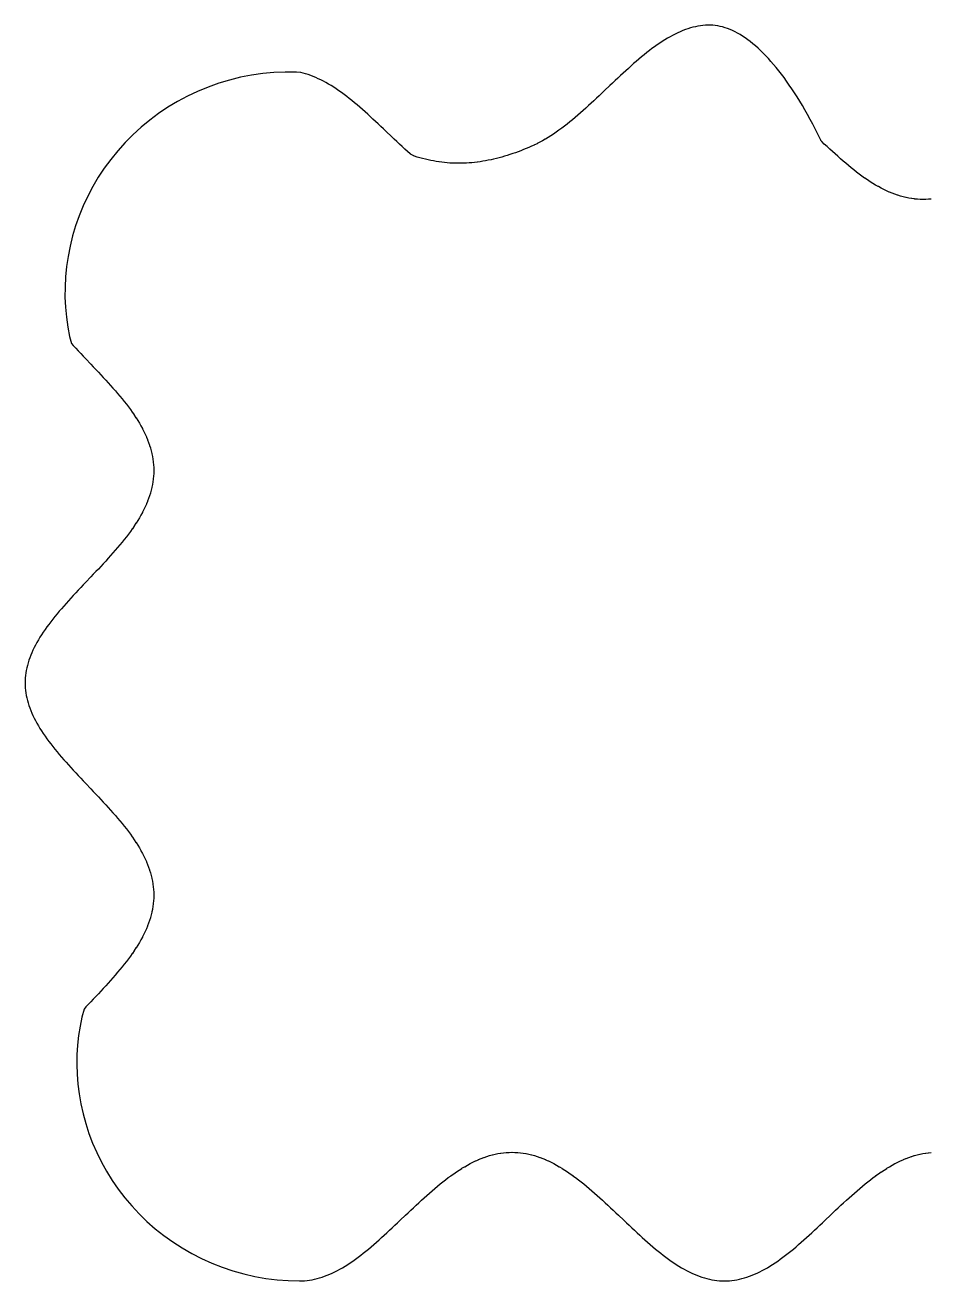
# Model space of a CAD drawing. Header units: metres. Extents: x -16.8 to 67.6, y -16.8 to 41.8.
# Drawn here: x -16.8 to 25.4, y -16.8 to 41.8 of the extents above; entities that cross this region are included whole.
import ezdxf

# ---------------------------------------------------------------- set-up
doc = ezdxf.new("R2010")
doc.units = ezdxf.units.M

msp = doc.modelspace()

# ---------------------------------------------------------------- linework, layer by layer
for p, q in [((14.1143, 41.6247), (13.9958, 41.5836)), ((14.2312, 41.6611), (14.1143, 41.6247)), ((14.3492, 41.6937), (14.2312, 41.6611)), ((14.4662, 41.7218), (14.3492, 41.6937)), ((14.5833, 41.7457), (14.4662, 41.7218)), ((14.7003, 41.7652), (14.5833, 41.7457)), ((14.8162, 41.7803), (14.7003, 41.7652)), ((14.9313, 41.7905), (14.8162, 41.7803)), ((15.0455, 41.7952), (14.9313, 41.7905)), ((15.16, 41.7944), (15.0455, 41.7952)), ((15.2745, 41.7882), (15.16, 41.7944)), ((15.3885, 41.7766), (15.2745, 41.7882)), ((15.5034, 41.7594), (15.3885, 41.7766)), ((15.6185, 41.7366), (15.5034, 41.7594)), ((15.7335, 41.7084), (15.6185, 41.7366)), ((15.8486, 41.6747), (15.7335, 41.7084)), ((15.9648, 41.6352), (15.8486, 41.6747)), ((16.0809, 41.5902), (15.9648, 41.6352)), ((12.921, 41.0347), (12.8006, 40.9554)), ((13.042, 41.1112), (12.921, 41.0347)), ((13.1619, 41.1835), (13.042, 41.1112)), ((13.2817, 41.2523), (13.1619, 41.1835)), ((13.4021, 41.3178), (13.2817, 41.2523)), ((13.5209, 41.3787), (13.4021, 41.3178)), ((13.6401, 41.436), (13.5209, 41.3787)), ((13.759, 41.4893), (13.6401, 41.436)), ((13.8777, 41.5386), (13.759, 41.4893)), ((13.9958, 41.5836), (13.8777, 41.5386)), ((16.1974, 41.5396), (16.0809, 41.5902)), ((16.3148, 41.483), (16.1974, 41.5396)), ((16.4317, 41.4213), (16.3148, 41.483)), ((16.5497, 41.3534), (16.4317, 41.4213)), ((16.6679, 41.28), (16.5497, 41.3534)), ((16.7864, 41.2009), (16.6679, 41.28)), ((16.9055, 41.116), (16.7864, 41.2009)), ((17.0246, 41.0257), (16.9055, 41.116)), ((17.1445, 40.9293), (17.0246, 41.0257)), ((12.1936, 40.5097), (12.0719, 40.4122)), ((12.3153, 40.6047), (12.1936, 40.5097)), ((12.4374, 40.6973), (12.3153, 40.6047)), ((12.5586, 40.7863), (12.4374, 40.6973)), ((12.6795, 40.8723), (12.5586, 40.7863)), ((12.8006, 40.9554), (12.6795, 40.8723)), ((17.264, 40.8279), (17.1445, 40.9293)), ((17.3842, 40.7204), (17.264, 40.8279)), ((17.5046, 40.6075), (17.3842, 40.7204)), ((17.6254, 40.4889), (17.5046, 40.6075)), ((17.7462, 40.3649), (17.6254, 40.4889)), ((11.4602, 39.8896), (11.3363, 39.7783)), ((11.5818, 39.9973), (11.4602, 39.8896)), ((11.705, 40.1046), (11.5818, 39.9973)), ((11.8272, 40.2092), (11.705, 40.1046)), ((11.9502, 40.3123), (11.8272, 40.2092)), ((12.0719, 40.4122), (11.9502, 40.3123)), ((17.8672, 40.2354), (17.7462, 40.3649)), ((17.9888, 40.0999), (17.8672, 40.2354)), ((18.11, 39.9596), (17.9888, 40.0999)), ((18.2314, 39.8138), (18.11, 39.9596)), ((-6.75502, 39.3599), (-7.26674, 39.2337)), ((-6.23839, 39.4604), (-6.75502, 39.3599)), ((-5.71732, 39.5349), (-6.23839, 39.4604)), ((-5.19287, 39.5834), (-5.71732, 39.5349)), ((-4.66808, 39.6056), (-5.19287, 39.5834)), ((-4.14764, 39.6017), (-4.66808, 39.6056)), ((-3.94193, 39.5796), (-4.14764, 39.6017)), ((-3.83403, 39.5537), (-3.94193, 39.5796)), ((-3.71642, 39.5212), (-3.83403, 39.5537)), ((-3.59865, 39.4845), (-3.71642, 39.5212)), ((-3.48058, 39.4436), (-3.59865, 39.4845)), ((-3.3622, 39.3985), (-3.48058, 39.4436)), ((-3.24387, 39.3494), (-3.3622, 39.3985)), ((-3.12508, 39.2961), (-3.24387, 39.3494)), ((-3.00563, 39.2387), (-3.12508, 39.2961)), ((10.8439, 39.3233), (10.7206, 39.207)), ((10.9672, 39.4387), (10.8439, 39.3233)), ((11.0904, 39.5532), (10.9672, 39.4387)), ((11.2143, 39.6671), (11.0904, 39.5532)), ((11.3363, 39.7783), (11.2143, 39.6671)), ((18.353, 39.6624), (18.2314, 39.8138)), ((18.4755, 39.5046), (18.353, 39.6624)), ((18.5965, 39.3435), (18.4755, 39.5046)), ((18.7196, 39.1739), (18.5965, 39.3435)), ((-8.75241, 38.7053), (-9.22748, 38.4808)), ((-8.26654, 38.9059), (-8.75241, 38.7053)), ((-7.77095, 39.0822), (-8.26654, 38.9059)), ((-7.26674, 39.2337), (-7.77095, 39.0822)), ((-2.88689, 39.1778), (-3.00563, 39.2387)), ((-2.76651, 39.1123), (-2.88689, 39.1778)), ((-2.64667, 39.0435), (-2.76651, 39.1123)), ((-2.52676, 38.9712), (-2.64667, 39.0435)), ((-2.40576, 38.8947), (-2.52676, 38.9712)), ((-2.2854, 38.8154), (-2.40576, 38.8947)), ((-2.16425, 38.7323), (-2.2854, 38.8154)), ((-2.04333, 38.6463), (-2.16425, 38.7323)), ((10.2257, 38.7372), (10.1016, 38.6194)), ((10.4734, 38.9727), (10.2257, 38.7372)), ((10.597, 39.0901), (10.4734, 38.9727)), ((10.7206, 39.207), (10.597, 39.0901)), ((18.8412, 39.0009), (18.7196, 39.1739)), ((18.9629, 38.8224), (18.8412, 39.0009)), ((19.0858, 38.6365), (18.9629, 38.8224)), ((-9.68967, 38.2336), (-10.1386, 37.9638)), ((-9.22748, 38.4808), (-9.68967, 38.2336)), ((-1.92216, 38.5573), (-2.04333, 38.6463)), ((-1.80011, 38.4647), (-1.92216, 38.5573)), ((-1.67834, 38.3697), (-1.80011, 38.4647)), ((-1.55664, 38.2722), (-1.67834, 38.3697)), ((-1.43495, 38.1723), (-1.55664, 38.2722)), ((-1.31194, 38.0692), (-1.43495, 38.1723)), ((9.60414, 38.1525), (9.47948, 38.0378)), ((9.72868, 38.2682), (9.60414, 38.1525)), ((9.8531, 38.3847), (9.72868, 38.2682)), ((9.97742, 38.5018), (9.8531, 38.3847)), ((10.1016, 38.6194), (9.97742, 38.5018)), ((19.2078, 38.4461), (19.0858, 38.6365)), ((19.3305, 38.2488), (19.2078, 38.4461)), ((19.453, 38.0455), (19.3305, 38.2488)), ((-10.5721, 37.673), (-10.9903, 37.3613)), ((-10.1386, 37.9638), (-10.5721, 37.673)), ((-1.18976, 37.9646), (-1.31194, 38.0692)), ((-1.06657, 37.8573), (-1.18976, 37.9646)), ((-0.94487, 37.7495), (-1.06657, 37.8573)), ((-0.82115, 37.6383), (-0.94487, 37.7495)), ((-0.69905, 37.5271), (-0.82115, 37.6383)), ((-0.5752, 37.4132), (-0.69905, 37.5271)), ((8.97948, 37.5921), (8.8541, 37.4848)), ((9.10468, 37.7012), (8.97948, 37.5921)), ((9.22974, 37.8119), (9.10468, 37.7012)), ((9.35468, 37.9242), (9.22974, 37.8119)), ((9.47948, 38.0378), (9.35468, 37.9242)), ((19.5752, 37.8367), (19.453, 38.0455)), ((19.6982, 37.6197), (19.5752, 37.8367)), ((19.8206, 37.3967), (19.6982, 37.6197)), ((-11.3913, 37.0301), (-11.7741, 36.6807)), ((-10.9903, 37.3613), (-11.3913, 37.0301)), ((-0.45203, 37.2987), (-0.5752, 37.4132)), ((-0.32873, 37.1833), (-0.45203, 37.2987)), ((-0.20569, 37.0674), (-0.32873, 37.1833)), ((-0.08185, 36.9501), (-0.20569, 37.0674)), ((0.04179, 36.8327), (-0.08185, 36.9501)), ((8.22714, 36.9834), (8.10091, 36.8905)), ((8.351, 37.0773), (8.22714, 36.9834)), ((8.47705, 37.1756), (8.351, 37.0773)), ((8.60289, 37.2764), (8.47705, 37.1756)), ((8.72859, 37.3795), (8.60289, 37.2764)), ((8.8541, 37.4848), (8.72859, 37.3795)), ((19.9429, 37.1667), (19.8206, 37.3967)), ((20.0656, 36.9281), (19.9429, 37.1667)), ((20.1882, 36.6812), (20.0656, 36.9281)), ((-11.7741, 36.6807), (-12.1381, 36.3136)), ((0.2894, 36.5973), (0.04179, 36.8327)), ((0.41336, 36.4796), (0.2894, 36.5973)), ((0.53744, 36.3621), (0.41336, 36.4796)), ((0.66164, 36.2451), (0.53744, 36.3621)), ((7.211, 36.3299), (7.2067, 36.3276)), ((7.33485, 36.3972), (7.211, 36.3299)), ((7.33888, 36.3995), (7.33485, 36.3972)), ((7.46274, 36.4706), (7.33888, 36.3995)), ((7.46649, 36.4728), (7.46274, 36.4706)), ((7.59035, 36.5475), (7.46649, 36.4728)), ((7.59384, 36.5497), (7.59035, 36.5475)), ((7.7177, 36.6279), (7.59384, 36.5497)), ((7.72095, 36.6301), (7.7177, 36.6279)), ((7.8448, 36.7117), (7.72095, 36.6301)), ((7.84782, 36.7137), (7.8448, 36.7117)), ((7.97168, 36.7986), (7.84782, 36.7137)), ((7.97447, 36.8006), (7.97168, 36.7986)), ((8.09833, 36.8887), (7.97447, 36.8006)), ((8.10091, 36.8905), (8.09833, 36.8887)), ((20.3115, 36.4236), (20.1882, 36.6812)), ((20.3173, 36.4124), (20.3115, 36.4236)), ((20.3277, 36.3957), (20.3173, 36.4124)), ((20.3397, 36.3802), (20.3277, 36.3957)), ((20.3531, 36.3659), (20.3397, 36.3802)), ((20.477, 36.2466), (20.3531, 36.3659)), ((-12.4822, 35.9306), (-12.8058, 35.5324)), ((-12.1381, 36.3136), (-12.4822, 35.9306)), ((0.78595, 36.1287), (0.66164, 36.2451)), ((0.91037, 36.0131), (0.78595, 36.1287)), ((1.03491, 35.8985), (0.91037, 36.0131)), ((1.15958, 35.785), (1.03491, 35.8985)), ((1.16766, 35.7781), (1.15958, 35.785)), ((1.18346, 35.7664), (1.16766, 35.7781)), ((1.20032, 35.7563), (1.18346, 35.7664)), ((1.32419, 35.6905), (1.20032, 35.7563)), ((5.81392, 35.7549), (5.69006, 35.7153)), ((5.94034, 35.7972), (5.81392, 35.7549)), ((6.06668, 35.8413), (5.94034, 35.7972)), ((6.19295, 35.8872), (6.06668, 35.8413)), ((6.31917, 35.935), (6.19295, 35.8872)), ((6.44534, 35.9844), (6.31917, 35.935)), ((6.57146, 36.0356), (6.44534, 35.9844)), ((6.69751, 36.0886), (6.57146, 36.0356)), ((6.82602, 36.1444), (6.69751, 36.0886)), ((6.94987, 36.2001), (6.82602, 36.1444)), ((6.95442, 36.2023), (6.94987, 36.2001)), ((7.07828, 36.2618), (6.95442, 36.2023)), ((7.08284, 36.2641), (7.07828, 36.2618)), ((7.2067, 36.3276), (7.08284, 36.2641)), ((20.6029, 36.1287), (20.477, 36.2466)), ((20.7273, 36.0131), (20.6029, 36.1287)), ((20.8519, 35.8985), (20.7273, 36.0131)), ((20.9765, 35.785), (20.8519, 35.8985)), ((21.1014, 35.6729), (20.9765, 35.785)), ((-12.8058, 35.5324), (-13.1082, 35.1201)), ((1.34421, 35.6812), (1.32419, 35.6905)), ((1.36278, 35.6749), (1.34421, 35.6812)), ((1.48888, 35.6386), (1.36278, 35.6749)), ((1.61273, 35.6045), (1.48888, 35.6386)), ((1.73912, 35.5715), (1.61273, 35.6045)), ((1.86867, 35.5396), (1.73912, 35.5715)), ((1.99252, 35.5112), (1.86867, 35.5396)), ((2.12285, 35.4834), (1.99252, 35.5112)), ((2.2467, 35.4592), (2.12285, 35.4834)), ((2.2502, 35.4585), (2.2467, 35.4592)), ((2.37405, 35.4366), (2.2502, 35.4585)), ((2.50156, 35.4164), (2.37405, 35.4366)), ((2.50533, 35.4159), (2.50156, 35.4164)), ((2.62918, 35.3987), (2.50533, 35.4159)), ((2.63304, 35.3982), (2.62918, 35.3987)), ((2.7569, 35.3835), (2.63304, 35.3982)), ((2.76085, 35.3831), (2.7569, 35.3835)), ((2.8847, 35.3708), (2.76085, 35.3831)), ((2.88872, 35.3705), (2.8847, 35.3708)), ((3.01257, 35.3608), (2.88872, 35.3705)), ((3.01666, 35.3605), (3.01257, 35.3608)), ((3.14052, 35.3533), (3.01666, 35.3605)), ((3.14456, 35.3531), (3.14052, 35.3533)), ((3.26842, 35.3485), (3.14456, 35.3531)), ((3.27251, 35.3484), (3.26842, 35.3485)), ((3.39636, 35.3463), (3.27251, 35.3484)), ((3.40044, 35.3463), (3.39636, 35.3463)), ((3.52429, 35.3467), (3.40044, 35.3463)), ((3.52832, 35.3467), (3.52429, 35.3467)), ((3.65218, 35.3496), (3.52832, 35.3467)), ((3.65616, 35.3498), (3.65218, 35.3496)), ((3.78001, 35.3552), (3.65616, 35.3498)), ((3.78395, 35.3554), (3.78001, 35.3552)), ((3.90781, 35.3632), (3.78395, 35.3554)), ((3.91164, 35.3635), (3.90781, 35.3632)), ((4.03549, 35.3737), (3.91164, 35.3635)), ((4.03929, 35.3741), (4.03549, 35.3737)), ((4.16315, 35.3867), (4.03929, 35.3741)), ((4.16682, 35.3871), (4.16315, 35.3867)), ((4.29068, 35.402), (4.16682, 35.3871)), ((4.29427, 35.4025), (4.29068, 35.402)), ((4.41812, 35.4196), (4.29427, 35.4025)), ((4.4216, 35.4202), (4.41812, 35.4196)), ((4.54546, 35.4396), (4.4216, 35.4202)), ((4.54889, 35.4402), (4.54546, 35.4396)), ((4.67274, 35.4618), (4.54889, 35.4402)), ((4.79988, 35.4862), (4.67274, 35.4618)), ((4.80309, 35.4868), (4.79988, 35.4862)), ((4.93007, 35.5134), (4.80309, 35.4868)), ((5.05392, 35.5413), (4.93007, 35.5134)), ((5.18077, 35.572), (5.05392, 35.5413)), ((5.31042, 35.6055), (5.18077, 35.572)), ((5.43706, 35.6402), (5.31042, 35.6055)), ((5.56091, 35.676), (5.43706, 35.6402)), ((5.69006, 35.7153), (5.56091, 35.676)), ((21.2263, 35.5622), (21.1014, 35.6729)), ((21.3513, 35.4532), (21.2263, 35.5622)), ((21.4765, 35.3461), (21.3513, 35.4532)), ((21.6019, 35.2409), (21.4765, 35.3461)), ((21.7274, 35.1379), (21.6019, 35.2409)), ((-13.3888, 34.6954), (-13.6469, 34.2595)), ((-13.1082, 35.1201), (-13.3888, 34.6954)), ((21.8531, 35.0372), (21.7274, 35.1379)), ((21.979, 34.939), (21.8531, 35.0372)), ((22.105, 34.8434), (21.979, 34.939)), ((22.2313, 34.7505), (22.105, 34.8434)), ((22.2338, 34.7487), (22.2313, 34.7505)), ((22.3577, 34.6606), (22.2338, 34.7487)), ((22.3605, 34.6586), (22.3577, 34.6606)), ((22.4843, 34.5737), (22.3605, 34.6586)), ((22.4874, 34.5717), (22.4843, 34.5737)), ((22.6112, 34.4901), (22.4874, 34.5717)), ((-13.6469, 34.2595), (-13.8822, 33.8135)), ((22.6145, 34.4879), (22.6112, 34.4901)), ((22.7383, 34.4097), (22.6145, 34.4879)), ((22.7418, 34.4075), (22.7383, 34.4097)), ((22.8657, 34.3328), (22.7418, 34.4075)), ((22.8694, 34.3306), (22.8657, 34.3328)), ((22.9933, 34.2595), (22.8694, 34.3306)), ((22.9973, 34.2572), (22.9933, 34.2595)), ((23.1212, 34.1899), (22.9973, 34.2572)), ((23.1255, 34.1876), (23.1212, 34.1899)), ((23.2493, 34.1241), (23.1255, 34.1876)), ((23.2539, 34.1218), (23.2493, 34.1241)), ((23.3777, 34.0623), (23.2539, 34.1218)), ((23.3826, 34.06), (23.3777, 34.0623)), ((23.5065, 34.0045), (23.3826, 34.06)), ((23.5116, 34.0022), (23.5065, 34.0045)), ((23.6355, 33.9508), (23.5116, 34.0022)), ((-13.8822, 33.8135), (-14.0941, 33.3591)), ((23.6409, 33.9487), (23.6355, 33.9508)), ((23.7648, 33.9015), (23.6409, 33.9487)), ((23.7705, 33.8994), (23.7648, 33.9015)), ((23.8944, 33.8564), (23.7705, 33.8994)), ((23.9003, 33.8545), (23.8944, 33.8564)), ((24.0242, 33.8159), (23.9003, 33.8545)), ((24.0305, 33.814), (24.0242, 33.8159)), ((24.1543, 33.7798), (24.0305, 33.814)), ((24.1609, 33.7782), (24.1543, 33.7798)), ((24.2847, 33.7484), (24.1609, 33.7782)), ((24.2915, 33.7469), (24.2847, 33.7484)), ((24.4153, 33.7217), (24.2915, 33.7469)), ((24.4223, 33.7204), (24.4153, 33.7217)), ((24.5462, 33.6997), (24.4223, 33.7204)), ((24.5533, 33.6986), (24.5462, 33.6997)), ((24.6771, 33.6825), (24.5533, 33.6986)), ((24.6844, 33.6816), (24.6771, 33.6825)), ((24.8083, 33.6701), (24.6844, 33.6816)), ((24.8156, 33.6696), (24.8083, 33.6701)), ((24.9395, 33.6626), (24.8156, 33.6696)), ((24.947, 33.6623), (24.9395, 33.6626)), ((25.0708, 33.66), (24.947, 33.6623)), ((25.0783, 33.66), (25.0708, 33.66)), ((25.2021, 33.6623), (25.0783, 33.66)), ((25.2096, 33.6626), (25.2021, 33.6623)), ((25.3335, 33.6696), (25.2096, 33.6626)), ((25.3408, 33.6701), (25.3335, 33.6696)), ((25.4647, 33.6816), (25.3408, 33.6701)), ((-14.2828, 32.8971), (-14.4477, 32.4292)), ((-14.0941, 33.3591), (-14.2828, 32.8971)), ((-14.4477, 32.4292), (-14.5888, 31.9567)), ((-14.5888, 31.9567), (-14.706, 31.4811)), ((-14.706, 31.4811), (-14.7997, 31.003)), ((-14.8696, 30.5247), (-14.9161, 30.0468)), ((-14.7997, 31.003), (-14.8696, 30.5247)), ((-14.9161, 30.0468), (-14.9396, 29.5708)), ((-14.9396, 29.5708), (-14.9403, 29.0977)), ((-14.9403, 29.0977), (-14.9187, 28.6291)), ((-14.9187, 28.6291), (-14.8754, 28.1657)), ((-14.8754, 28.1657), (-14.8108, 27.7087)), ((-14.8108, 27.7087), (-14.7263, 27.2629)), ((-14.7263, 27.2629), (-14.6346, 26.9343)), ((-14.6346, 26.9343), (-14.5532, 26.8459)), ((-14.5532, 26.8459), (-14.4387, 26.7227)), ((-14.4387, 26.7227), (-14.3237, 26.5998)), ((-14.3237, 26.5998), (-14.2074, 26.4763)), ((-14.2074, 26.4763), (-14.0903, 26.3527)), ((-14.0903, 26.3527), (-13.9728, 26.2289)), ((-13.9728, 26.2289), (-13.7372, 25.9811)), ((-13.7372, 25.9811), (-13.6194, 25.857)), ((-13.6194, 25.857), (-13.5018, 25.7328)), ((-13.5018, 25.7328), (-13.3847, 25.6085)), ((-13.3847, 25.6085), (-13.2682, 25.4841)), ((-13.2682, 25.4841), (-13.1525, 25.3596)), ((-13.1525, 25.3596), (-13.0378, 25.2349)), ((-13.0378, 25.2349), (-12.9242, 25.1101)), ((-12.9242, 25.1101), (-12.8119, 24.9852)), ((-12.8119, 24.9852), (-12.7012, 24.8601)), ((-12.7012, 24.8601), (-12.5921, 24.7349)), ((-12.5921, 24.7349), (-12.4848, 24.6095)), ((-12.4848, 24.6095), (-12.3795, 24.484)), ((-12.3795, 24.484), (-12.2764, 24.3583)), ((-12.2764, 24.3583), (-12.1756, 24.2325)), ((-12.1756, 24.2325), (-12.0773, 24.1064)), ((-12.0773, 24.1064), (-11.9834, 23.9826)), ((-11.9834, 23.9826), (-11.8905, 23.8563)), ((-11.8905, 23.8563), (-11.8887, 23.8538)), ((-11.8887, 23.8538), (-11.8006, 23.7299)), ((-11.8006, 23.7299), (-11.7986, 23.7271)), ((-11.7986, 23.7271), (-11.7137, 23.6033)), ((-11.7137, 23.6033), (-11.7117, 23.6002)), ((-11.7117, 23.6002), (-11.6301, 23.4764)), ((-11.6301, 23.4764), (-11.6279, 23.4731)), ((-11.6279, 23.4731), (-11.5497, 23.3493)), ((-11.5497, 23.3493), (-11.5475, 23.3458)), ((-11.5475, 23.3458), (-11.4728, 23.2219)), ((-11.4728, 23.2219), (-11.4706, 23.2182)), ((-11.4706, 23.2182), (-11.3995, 23.0943)), ((-11.3995, 23.0943), (-11.3972, 23.0903)), ((-11.3972, 23.0903), (-11.3299, 22.9664)), ((-11.3299, 22.9664), (-11.3276, 22.9621)), ((-11.3276, 22.9621), (-11.2641, 22.8383)), ((-11.2641, 22.8383), (-11.2618, 22.8337)), ((-11.2618, 22.8337), (-11.2023, 22.7099)), ((-11.2023, 22.7099), (-11.2, 22.705)), ((-11.2, 22.705), (-11.1445, 22.5811)), ((-11.1445, 22.5811), (-11.1422, 22.576)), ((-11.1422, 22.576), (-11.0908, 22.4521)), ((-11.0908, 22.4521), (-11.0887, 22.4467)), ((-11.0887, 22.4467), (-11.0415, 22.3228)), ((-11.0415, 22.3228), (-11.0394, 22.3171)), ((-11.0394, 22.3171), (-10.9964, 22.1932)), ((-10.9964, 22.1932), (-10.9945, 22.1873)), ((-10.9945, 22.1873), (-10.9559, 22.0634)), ((-10.9559, 22.0634), (-10.954, 22.0571)), ((-10.954, 22.0571), (-10.9198, 21.9333)), ((-10.9198, 21.9333), (-10.9182, 21.9267)), ((-10.9182, 21.9267), (-10.8884, 21.8029)), ((-10.8884, 21.8029), (-10.8869, 21.7961)), ((-10.8869, 21.7961), (-10.8617, 21.6723)), ((-10.8617, 21.6723), (-10.8604, 21.6653)), ((-10.8604, 21.6653), (-10.8397, 21.5414)), ((-10.8397, 21.5414), (-10.8386, 21.5343)), ((-10.8386, 21.5343), (-10.8225, 21.4104)), ((-10.8225, 21.4104), (-10.8216, 21.4032)), ((-10.8216, 21.4032), (-10.8101, 21.2793)), ((-10.8101, 21.2793), (-10.8096, 21.2719)), ((-10.8096, 21.2719), (-10.8026, 21.1481)), ((-10.8026, 21.1481), (-10.8023, 21.1406)), ((-10.8023, 21.1406), (-10.8, 21.0168)), ((-10.8225, 20.6156), (-10.8386, 20.4918)), ((-10.8216, 20.6229), (-10.8225, 20.6156)), ((-10.8101, 20.7468), (-10.8216, 20.6229)), ((-10.8096, 20.7541), (-10.8101, 20.7468)), ((-10.8026, 20.878), (-10.8096, 20.7541)), ((-10.8023, 20.8854), (-10.8026, 20.878)), ((-10.8, 21.0093), (-10.8023, 20.8854)), ((-10.8, 21.0168), (-10.8, 21.0093)), ((-10.9559, 19.9627), (-10.9945, 19.8388)), ((-10.954, 19.969), (-10.9559, 19.9627)), ((-10.9198, 20.0928), (-10.954, 19.969)), ((-10.9182, 20.0993), (-10.9198, 20.0928)), ((-10.8884, 20.2232), (-10.9182, 20.0993)), ((-10.8869, 20.2299), (-10.8884, 20.2232)), ((-10.8617, 20.3538), (-10.8869, 20.2299)), ((-10.8604, 20.3608), (-10.8617, 20.3538)), ((-10.8397, 20.4846), (-10.8604, 20.3608)), ((-10.8386, 20.4918), (-10.8397, 20.4846)), ((-11.1445, 19.4449), (-11.2, 19.3211)), ((-11.1422, 19.4501), (-11.1445, 19.4449)), ((-11.0908, 19.5739), (-11.1422, 19.4501)), ((-11.0887, 19.5794), (-11.0908, 19.5739)), ((-11.0415, 19.7032), (-11.0887, 19.5794)), ((-11.0394, 19.709), (-11.0415, 19.7032)), ((-10.9964, 19.8328), (-11.0394, 19.709)), ((-10.9945, 19.8388), (-10.9964, 19.8328)), ((-11.4728, 18.8042), (-11.5475, 18.6803)), ((-11.4706, 18.8079), (-11.4728, 18.8042)), ((-11.3995, 18.9318), (-11.4706, 18.8079)), ((-11.3972, 18.9358), (-11.3995, 18.9318)), ((-11.3299, 19.0596), (-11.3972, 18.9358)), ((-11.3276, 19.0639), (-11.3299, 19.0596)), ((-11.2641, 19.1878), (-11.3276, 19.0639)), ((-11.2618, 19.1924), (-11.2641, 19.1878)), ((-11.2023, 19.3162), (-11.2618, 19.1924)), ((-11.2, 19.3211), (-11.2023, 19.3162)), ((-11.8905, 18.1697), (-11.9834, 18.0435)), ((-11.8887, 18.1723), (-11.8905, 18.1697)), ((-11.8006, 18.2962), (-11.8887, 18.1723)), ((-11.7986, 18.299), (-11.8006, 18.2962)), ((-11.7137, 18.4228), (-11.7986, 18.299)), ((-11.7117, 18.4258), (-11.7137, 18.4228)), ((-11.6301, 18.5497), (-11.7117, 18.4258)), ((-11.6279, 18.5529), (-11.6301, 18.5497)), ((-11.5497, 18.6768), (-11.6279, 18.5529)), ((-11.5475, 18.6803), (-11.5497, 18.6768)), ((-12.2779, 17.6659), (-12.3809, 17.5404)), ((-12.1772, 17.7916), (-12.2779, 17.6659)), ((-12.079, 17.9174), (-12.1772, 17.7916)), ((-11.9834, 18.0435), (-12.079, 17.9174)), ((-12.8129, 17.0398), (-12.925, 16.915)), ((-12.7022, 17.1648), (-12.8129, 17.0398)), ((-12.5932, 17.2898), (-12.7022, 17.1648)), ((-12.4861, 17.415), (-12.5932, 17.2898)), ((-12.3809, 17.5404), (-12.4861, 17.415)), ((-13.3851, 16.4171), (-13.5021, 16.2929)), ((-13.2687, 16.5414), (-13.3851, 16.4171)), ((-13.1531, 16.6658), (-13.2687, 16.5414)), ((-13.0385, 16.7904), (-13.1531, 16.6658)), ((-12.925, 16.915), (-13.0385, 16.7904)), ((-13.7373, 16.0448), (-13.9728, 15.7971)), ((-13.6196, 16.1688), (-13.7373, 16.0448)), ((-13.5021, 16.2929), (-13.6196, 16.1688)), ((-14.4387, 15.3034), (-14.5532, 15.1802)), ((-14.3237, 15.4262), (-14.4387, 15.3034)), ((-14.2074, 15.5497), (-14.3237, 15.4262)), ((-14.0903, 15.6734), (-14.2074, 15.5497)), ((-13.9728, 15.7971), (-14.0903, 15.6734)), ((-14.9973, 14.6888), (-15.1046, 14.5657)), ((-14.8896, 14.8104), (-14.9973, 14.6888)), ((-14.7791, 14.9333), (-14.8896, 14.8104)), ((-14.6671, 15.0564), (-14.7791, 14.9333)), ((-14.5532, 15.1802), (-14.6671, 15.0564)), ((-15.5097, 14.0771), (-15.6047, 13.9553)), ((-15.4122, 14.1988), (-15.5097, 14.0771)), ((-15.3126, 14.3201), (-15.4122, 14.1988)), ((-15.2092, 14.4435), (-15.3126, 14.3201)), ((-15.1046, 14.5657), (-15.2092, 14.4435)), ((-15.8723, 13.5912), (-15.9554, 13.47)), ((-15.7863, 13.7121), (-15.8723, 13.5912)), ((-15.6973, 13.8333), (-15.7863, 13.7121)), ((-15.6047, 13.9553), (-15.6973, 13.8333)), ((-16.2523, 12.9889), (-16.3178, 12.8685)), ((-16.1835, 13.1087), (-16.2523, 12.9889)), ((-16.1112, 13.2287), (-16.1835, 13.1087)), ((-16.0347, 13.3497), (-16.1112, 13.2287)), ((-15.9554, 13.47), (-16.0347, 13.3497)), ((-16.5386, 12.393), (-16.5836, 12.2748)), ((-16.4893, 12.5116), (-16.5386, 12.393)), ((-16.436, 12.6305), (-16.4893, 12.5116)), ((-16.3787, 12.7498), (-16.436, 12.6305)), ((-16.3178, 12.8685), (-16.3787, 12.7498)), ((-16.7218, 11.8044), (-16.7457, 11.6874)), ((-16.6937, 11.9214), (-16.7218, 11.8044)), ((-16.6611, 12.0394), (-16.6937, 11.9214)), ((-16.6247, 12.1563), (-16.6611, 12.0394)), ((-16.5836, 12.2748), (-16.6247, 12.1563)), ((-16.7978, 11.2208), (-16.7999, 11.1046)), ((-16.7912, 11.3374), (-16.7978, 11.2208)), ((-16.7804, 11.4542), (-16.7912, 11.3374)), ((-16.7652, 11.5704), (-16.7804, 11.4542)), ((-16.7457, 11.6874), (-16.7652, 11.5704)), ((-16.7999, 11.1046), (-16.7978, 10.9883)), ((-16.7978, 10.9883), (-16.7912, 10.8717)), ((-16.7912, 10.8717), (-16.7804, 10.7549)), ((-16.7804, 10.7549), (-16.7652, 10.6387)), ((-16.7652, 10.6387), (-16.7457, 10.5217)), ((-16.7457, 10.5217), (-16.7218, 10.4047)), ((-16.7218, 10.4047), (-16.6937, 10.2877)), ((-16.6937, 10.2877), (-16.6611, 10.1697)), ((-16.6611, 10.1697), (-16.6247, 10.0528)), ((-16.6247, 10.0528), (-16.5836, 9.93428)), ((-16.5836, 9.93428), (-16.5386, 9.81615)), ((-16.5386, 9.81615), (-16.4893, 9.69751)), ((-16.4893, 9.69751), (-16.436, 9.57858)), ((-16.436, 9.57858), (-16.3787, 9.45934)), ((-16.3787, 9.45934), (-16.3178, 9.34059)), ((-16.3178, 9.34059), (-16.2523, 9.22021)), ((-16.2523, 9.22021), (-16.1835, 9.10037)), ((-16.1835, 9.10037), (-16.1112, 8.98047)), ((-16.1112, 8.98047), (-16.0347, 8.85947)), ((-16.0347, 8.85947), (-15.9554, 8.73911)), ((-15.9554, 8.73911), (-15.8723, 8.61795)), ((-15.8723, 8.61795), (-15.7863, 8.49704)), ((-15.7863, 8.49704), (-15.6973, 8.37587)), ((-15.6973, 8.37587), (-15.6047, 8.25381)), ((-15.6047, 8.25381), (-15.5097, 8.13202)), ((-15.5097, 8.13202), (-15.4122, 8.01035)), ((-15.4122, 8.01035), (-15.3126, 7.88898)), ((-15.3126, 7.88898), (-15.2092, 7.76564)), ((-15.2092, 7.76564), (-15.1046, 7.64346)), ((-15.1046, 7.64346), (-14.9973, 7.52028)), ((-14.9973, 7.52028), (-14.8896, 7.39871)), ((-14.8896, 7.39871), (-14.7791, 7.2758)), ((-14.7791, 7.2758), (-14.6671, 7.15276)), ((-14.6671, 7.15276), (-14.5532, 7.0289)), ((-14.5532, 7.0289), (-14.4387, 6.90573)), ((-14.4387, 6.90573), (-14.3237, 6.78288)), ((-14.3237, 6.78288), (-14.2074, 6.65936)), ((-14.2074, 6.65936), (-14.0903, 6.53574)), ((-14.0903, 6.53574), (-13.9728, 6.41199)), ((-13.9728, 6.41199), (-13.7372, 6.16417)), ((-13.7372, 6.16417), (-13.6194, 6.04008)), ((-13.6194, 6.04008), (-13.5018, 5.91589)), ((-13.5018, 5.91589), (-13.3847, 5.79158)), ((-13.3847, 5.79158), (-13.2682, 5.66716)), ((-13.2682, 5.66716), (-13.1525, 5.54262)), ((-13.1525, 5.54262), (-13.0378, 5.41795)), ((-13.0378, 5.41795), (-12.9242, 5.29315)), ((-12.9242, 5.29315), (-12.8119, 5.16821)), ((-12.8119, 5.16821), (-12.7012, 5.04315)), ((-12.7012, 5.04315), (-12.5921, 4.91795)), ((-12.5921, 4.91795), (-12.4848, 4.79257)), ((-12.4848, 4.79257), (-12.3795, 4.66707)), ((-12.3795, 4.66707), (-12.2764, 4.54137)), ((-12.2764, 4.54137), (-12.1756, 4.41553)), ((-12.1756, 4.41553), (-12.0773, 4.28947)), ((-12.0773, 4.28947), (-11.9834, 4.16562)), ((-11.9834, 4.16562), (-11.8905, 4.03938)), ((-11.8905, 4.03938), (-11.8887, 4.0368)), ((-11.8887, 4.0368), (-11.8006, 3.91295)), ((-11.8006, 3.91295), (-11.7986, 3.91016)), ((-11.7986, 3.91016), (-11.7137, 3.7863)), ((-11.7137, 3.7863), (-11.7117, 3.78328)), ((-11.7117, 3.78328), (-11.6301, 3.65942)), ((-11.6301, 3.65942), (-11.6279, 3.65617)), ((-11.6279, 3.65617), (-11.5497, 3.53232)), ((-11.5497, 3.53232), (-11.5475, 3.52882)), ((-11.5475, 3.52882), (-11.4728, 3.40497)), ((-11.4728, 3.40497), (-11.4706, 3.40121)), ((-11.4706, 3.40121), (-11.3995, 3.27736)), ((-11.3995, 3.27736), (-11.3972, 3.27333)), ((-11.3972, 3.27333), (-11.3299, 3.14948)), ((-11.3299, 3.14948), (-11.3276, 3.14517)), ((-11.3276, 3.14517), (-11.2641, 3.02132)), ((-11.2641, 3.02132), (-11.2618, 3.01675)), ((-11.2618, 3.01675), (-11.2023, 2.8929)), ((-11.2023, 2.8929), (-11.2, 2.88805)), ((-11.2, 2.88805), (-11.1445, 2.76419)), ((-11.1445, 2.76419), (-11.1422, 2.75903)), ((-11.1422, 2.75903), (-11.0908, 2.63518)), ((-11.0908, 2.63518), (-11.0887, 2.62973)), ((-11.0887, 2.62973), (-11.0415, 2.50587)), ((-11.0415, 2.50587), (-11.0394, 2.50014)), ((-11.0394, 2.50014), (-10.9964, 2.37628)), ((-10.9964, 2.37628), (-10.9945, 2.3703)), ((-10.9945, 2.3703), (-10.9559, 2.24644)), ((-10.9559, 2.24644), (-10.954, 2.24016)), ((-10.954, 2.24016), (-10.9198, 2.1163)), ((-10.9198, 2.1163), (-10.9182, 2.10977)), ((-10.9182, 2.10977), (-10.8884, 1.98592)), ((-10.8884, 1.98592), (-10.8869, 1.97919)), ((-10.8869, 1.97919), (-10.8617, 1.85533)), ((-10.8617, 1.85533), (-10.8604, 1.84834)), ((-10.8604, 1.84834), (-10.8397, 1.72447)), ((-10.8397, 1.72447), (-10.8386, 1.71735)), ((-10.8386, 1.71735), (-10.8225, 1.59349)), ((-10.8225, 1.59349), (-10.8216, 1.5862)), ((-10.8216, 1.5862), (-10.8101, 1.46234)), ((-10.8101, 1.46234), (-10.8096, 1.45499)), ((-10.8096, 1.45499), (-10.8026, 1.33113)), ((-10.8026, 1.33113), (-10.8023, 1.32367)), ((-10.8023, 1.32367), (-10.8, 1.19981)), ((-10.8, 1.19234), (-10.8023, 1.06848)), ((-10.8, 1.19981), (-10.8, 1.19234)), ((-10.8397, 0.66768), (-10.8604, 0.54382)), ((-10.8386, 0.6748), (-10.8397, 0.66768)), ((-10.8225, 0.79866), (-10.8386, 0.6748)), ((-10.8216, 0.80595), (-10.8225, 0.79866)), ((-10.8101, 0.92981), (-10.8216, 0.80595)), ((-10.8096, 0.93716), (-10.8101, 0.92981)), ((-10.8026, 1.06102), (-10.8096, 0.93716)), ((-10.8023, 1.06848), (-10.8026, 1.06102)), ((-10.9965, 0.01588), (-11.0394, -0.10796)), ((-10.9945, 0.02187), (-10.9965, 0.01588)), ((-10.9559, 0.14572), (-10.9945, 0.02187)), ((-10.954, 0.15201), (-10.9559, 0.14572)), ((-10.9198, 0.27586), (-10.954, 0.15201)), ((-10.9182, 0.28239), (-10.9198, 0.27586)), ((-10.8884, 0.40625), (-10.9182, 0.28239)), ((-10.8869, 0.41298), (-10.8884, 0.40625)), ((-10.8617, 0.53683), (-10.8869, 0.41298)), ((-10.8604, 0.54382), (-10.8617, 0.53683)), ((-11.2023, -0.50072), (-11.2618, -0.62457)), ((-11.2, -0.49587), (-11.2023, -0.50072)), ((-11.1445, -0.37201), (-11.2, -0.49587)), ((-11.1422, -0.36685), (-11.1445, -0.37201)), ((-11.0908, -0.243), (-11.1422, -0.36685)), ((-11.0887, -0.23755), (-11.0908, -0.243)), ((-11.0415, -0.11369), (-11.0887, -0.23755)), ((-11.0394, -0.10796), (-11.0415, -0.11369)), ((-11.5497, -1.14014), (-11.6279, -1.26399)), ((-11.5475, -1.13664), (-11.5497, -1.14014)), ((-11.4728, -1.01279), (-11.5475, -1.13664)), ((-11.4706, -1.00903), (-11.4728, -1.01279)), ((-11.3995, -0.88518), (-11.4706, -1.00903)), ((-11.3972, -0.88115), (-11.3995, -0.88518)), ((-11.3299, -0.75729), (-11.3972, -0.88115)), ((-11.3276, -0.75299), (-11.3299, -0.75729)), ((-11.2641, -0.62913), (-11.3276, -0.75299)), ((-11.2618, -0.62457), (-11.2641, -0.62913)), ((-11.8905, -1.6472), (-11.9834, -1.77344)), ((-11.8887, -1.64462), (-11.8905, -1.6472)), ((-11.8006, -1.52077), (-11.8887, -1.64462)), ((-11.7986, -1.51797), (-11.8006, -1.52077)), ((-11.7137, -1.39412), (-11.7986, -1.51797)), ((-11.7117, -1.3911), (-11.7137, -1.39412)), ((-11.6301, -1.26724), (-11.7117, -1.3911)), ((-11.6279, -1.26399), (-11.6301, -1.26724)), ((-12.3809, -2.27654), (-12.4861, -2.40192)), ((-12.2779, -2.15103), (-12.3809, -2.27654)), ((-12.1772, -2.02533), (-12.2779, -2.15103)), ((-12.079, -1.89949), (-12.1772, -2.02533)), ((-11.9834, -1.77344), (-12.079, -1.89949)), ((-12.925, -2.90192), (-13.0385, -3.02658)), ((-12.8129, -2.77711), (-12.925, -2.90192)), ((-12.7022, -2.65218), (-12.8129, -2.77711)), ((-12.5932, -2.52711), (-12.7022, -2.65218)), ((-12.4861, -2.40192), (-12.5932, -2.52711)), ((-13.3851, -3.39987), (-13.5021, -3.52406)), ((-13.2687, -3.27554), (-13.3851, -3.39987)), ((-13.1531, -3.15112), (-13.2687, -3.27554)), ((-13.0385, -3.02658), (-13.1531, -3.15112)), ((-13.9691, -4.01588), (-14.0528, -4.11412)), ((-13.7373, -3.77211), (-13.9691, -4.01588)), ((-13.6196, -3.64815), (-13.7373, -3.77211)), ((-13.5021, -3.52406), (-13.6196, -3.64815)), ((-14.1479, -4.49184), (-14.235, -4.91934)), ((-14.0528, -4.11412), (-14.1479, -4.49184)), ((-14.235, -4.91934), (-14.3033, -5.35487)), ((-14.352, -5.79672), (-14.3805, -6.24542)), ((-14.3033, -5.35487), (-14.352, -5.79672)), ((-14.3805, -6.24542), (-14.3882, -6.69862)), ((-14.3882, -6.69862), (-14.3746, -7.15569)), ((-14.3746, -7.15569), (-14.3393, -7.61613)), ((-14.3393, -7.61613), (-14.282, -8.07788)), ((-14.282, -8.07788), (-14.2022, -8.54016)), ((-14.2022, -8.54016), (-14.0995, -9.00233)), ((-14.0995, -9.00233), (-13.9743, -9.46175)), ((-13.9743, -9.46175), (-13.8259, -9.91859)), ((-13.8259, -9.91859), (-13.6546, -10.3708)), ((-13.6546, -10.3708), (-13.4604, -10.8171)), ((-13.4604, -10.8171), (-13.2434, -11.2567)), ((4.34552, -11.1422), (4.46938, -11.0908)), ((4.46938, -11.0908), (4.47482, -11.0887)), ((4.47482, -11.0887), (4.59868, -11.0415)), ((4.59868, -11.0415), (4.60442, -11.0394)), ((4.60442, -11.0394), (4.72827, -10.9964)), ((4.72827, -10.9964), (4.73425, -10.9945)), ((4.73425, -10.9945), (4.85811, -10.9559)), ((4.85811, -10.9559), (4.8644, -10.954)), ((4.8644, -10.954), (4.98825, -10.9198)), ((4.98825, -10.9198), (4.99478, -10.9182)), ((4.99478, -10.9182), (5.11864, -10.8884)), ((5.11864, -10.8884), (5.12537, -10.8869)), ((5.12537, -10.8869), (5.24922, -10.8617)), ((5.24922, -10.8617), (5.25621, -10.8604)), ((5.25621, -10.8604), (5.38007, -10.8397)), ((5.38007, -10.8397), (5.38719, -10.8386)), ((5.38719, -10.8386), (5.51105, -10.8225)), ((5.51105, -10.8225), (5.51834, -10.8216)), ((5.51834, -10.8216), (5.6422, -10.8101)), ((5.6422, -10.8101), (5.64955, -10.8096)), ((5.64955, -10.8096), (5.77341, -10.8026)), ((5.77341, -10.8026), (5.78087, -10.8023)), ((5.78087, -10.8023), (5.90474, -10.8)), ((5.90474, -10.8), (5.91222, -10.8)), ((5.91222, -10.8), (6.03607, -10.8023)), ((6.03607, -10.8023), (6.04353, -10.8026)), ((6.04353, -10.8026), (6.16739, -10.8096)), ((6.16739, -10.8096), (6.17474, -10.8101)), ((6.17474, -10.8101), (6.2986, -10.8216)), ((6.2986, -10.8216), (6.30589, -10.8225)), ((6.30589, -10.8225), (6.42975, -10.8386)), ((6.42975, -10.8386), (6.43687, -10.8397)), ((6.43687, -10.8397), (6.56073, -10.8604)), ((6.56073, -10.8604), (6.56772, -10.8617)), ((6.56772, -10.8617), (6.69157, -10.8869)), ((6.69157, -10.8869), (6.6983, -10.8884)), ((6.6983, -10.8884), (6.82216, -10.9182)), ((6.82216, -10.9182), (6.82869, -10.9198)), ((6.82869, -10.9198), (6.95255, -10.954)), ((6.95255, -10.954), (6.95883, -10.9559)), ((6.95883, -10.9559), (7.08269, -10.9945)), ((7.08269, -10.9945), (7.08867, -10.9964)), ((7.08867, -10.9964), (7.21252, -11.0394)), ((7.21252, -11.0394), (7.21826, -11.0415)), ((7.21826, -11.0415), (7.34212, -11.0887)), ((7.34212, -11.0887), (7.34756, -11.0908)), ((7.34756, -11.0908), (7.47142, -11.1422)), ((24.1625, -11.1422), (24.2863, -11.0908)), ((24.2863, -11.0908), (24.2918, -11.0887)), ((24.2918, -11.0887), (24.4156, -11.0415)), ((24.4156, -11.0415), (24.4214, -11.0394)), ((24.4214, -11.0394), (24.5452, -10.9964)), ((24.5452, -10.9964), (24.5512, -10.9945)), ((24.5512, -10.9945), (24.6751, -10.9559)), ((24.6751, -10.9559), (24.6814, -10.954)), ((24.6814, -10.954), (24.8052, -10.9198)), ((24.8052, -10.9198), (24.8117, -10.9182)), ((24.8117, -10.9182), (24.9356, -10.8884)), ((24.9356, -10.8884), (24.9423, -10.8869)), ((24.9423, -10.8869), (25.0662, -10.8617)), ((25.0662, -10.8617), (25.0732, -10.8604)), ((25.0732, -10.8604), (25.197, -10.8397)), ((25.197, -10.8397), (25.2041, -10.8386)), ((25.2041, -10.8386), (25.328, -10.8225)), ((25.328, -10.8225), (25.3353, -10.8216)), ((25.3353, -10.8216), (25.4592, -10.8101)), ((-13.2434, -11.2567), (-13.004, -11.6875)), ((-13.004, -11.6875), (-12.7422, -12.109)), ((3.1944, -11.7986), (3.31825, -11.7137)), ((3.31825, -11.7137), (3.32127, -11.7117)), ((3.32127, -11.7117), (3.44513, -11.6301)), ((3.44513, -11.6301), (3.44838, -11.6279)), ((3.44838, -11.6279), (3.57224, -11.5497)), ((3.57224, -11.5497), (3.57573, -11.5475)), ((3.57573, -11.5475), (3.69958, -11.4728)), ((3.69958, -11.4728), (3.70334, -11.4706)), ((3.70334, -11.4706), (3.82719, -11.3995)), ((3.82719, -11.3995), (3.83122, -11.3972)), ((3.83122, -11.3972), (3.95508, -11.3299)), ((3.95508, -11.3299), (3.95938, -11.3276)), ((3.95938, -11.3276), (4.08324, -11.2641)), ((4.08324, -11.2641), (4.0878, -11.2618)), ((4.0878, -11.2618), (4.21165, -11.2023)), ((4.21165, -11.2023), (4.21651, -11.2)), ((4.21651, -11.2), (4.34036, -11.1445)), ((4.34036, -11.1445), (4.34552, -11.1422)), ((7.47142, -11.1422), (7.47658, -11.1445)), ((7.47658, -11.1445), (7.60043, -11.2)), ((7.60043, -11.2), (7.60529, -11.2023)), ((7.60529, -11.2023), (7.72914, -11.2618)), ((7.72914, -11.2618), (7.7337, -11.2641)), ((7.7337, -11.2641), (7.85756, -11.3276)), ((7.85756, -11.3276), (7.86186, -11.3299)), ((7.86186, -11.3299), (7.98572, -11.3972)), ((7.98572, -11.3972), (7.98975, -11.3995)), ((7.98975, -11.3995), (8.1136, -11.4706)), ((8.1136, -11.4706), (8.11736, -11.4728)), ((8.11736, -11.4728), (8.24121, -11.5475)), ((8.24121, -11.5475), (8.24471, -11.5497)), ((8.24471, -11.5497), (8.36856, -11.6279)), ((8.36856, -11.6279), (8.37181, -11.6301)), ((8.37181, -11.6301), (8.49567, -11.7117)), ((8.49567, -11.7117), (8.49869, -11.7137)), ((8.49869, -11.7137), (8.62254, -11.7986)), ((23.0114, -11.7986), (23.1352, -11.7137)), ((23.1352, -11.7137), (23.1382, -11.7117)), ((23.1382, -11.7117), (23.2621, -11.6301)), ((23.2621, -11.6301), (23.2653, -11.6279)), ((23.2653, -11.6279), (23.3892, -11.5497)), ((23.3892, -11.5497), (23.3927, -11.5475)), ((23.3927, -11.5475), (23.5165, -11.4728)), ((23.5165, -11.4728), (23.5203, -11.4706)), ((23.5203, -11.4706), (23.6441, -11.3995)), ((23.6441, -11.3995), (23.6482, -11.3972)), ((23.6482, -11.3972), (23.772, -11.3299)), ((23.772, -11.3299), (23.7763, -11.3276)), ((23.7763, -11.3276), (23.9002, -11.2641)), ((23.9002, -11.2641), (23.9048, -11.2618)), ((23.9048, -11.2618), (24.0286, -11.2023)), ((24.0286, -11.2023), (24.0335, -11.2)), ((24.0335, -11.2), (24.1573, -11.1445)), ((24.1573, -11.1445), (24.1625, -11.1422)), ((-12.7422, -12.109), (-12.4586, -12.5195)), ((2.43748, -12.3795), (2.56319, -12.2764)), ((2.56319, -12.2764), (2.68903, -12.1756)), ((2.68903, -12.1756), (2.81508, -12.0773)), ((2.81508, -12.0773), (2.93893, -11.9834)), ((2.93893, -11.9834), (3.06517, -11.8905)), ((3.06517, -11.8905), (3.06775, -11.8887)), ((3.06775, -11.8887), (3.1916, -11.8006)), ((3.1916, -11.8006), (3.1944, -11.7986)), ((8.62254, -11.7986), (8.62534, -11.8006)), ((8.62534, -11.8006), (8.74919, -11.8887)), ((8.74919, -11.8887), (8.75177, -11.8905)), ((8.75177, -11.8905), (8.87801, -11.9834)), ((8.87801, -11.9834), (9.00406, -12.079)), ((9.00406, -12.079), (9.1299, -12.1772)), ((9.1299, -12.1772), (9.2556, -12.2779)), ((9.2556, -12.2779), (9.3811, -12.3809)), ((22.2544, -12.3795), (22.3801, -12.2764)), ((22.3801, -12.2764), (22.506, -12.1756)), ((22.506, -12.1756), (22.632, -12.0773)), ((22.632, -12.0773), (22.7559, -11.9834)), ((22.7559, -11.9834), (22.8821, -11.8905)), ((22.8821, -11.8905), (22.8847, -11.8887)), ((22.8847, -11.8887), (23.0086, -11.8006)), ((23.0086, -11.8006), (23.0114, -11.7986)), ((-12.4586, -12.5195), (-12.1536, -12.9179)), ((1.8114, -12.9242), (1.93634, -12.8119)), ((1.93634, -12.8119), (2.0614, -12.7012)), ((2.0614, -12.7012), (2.1866, -12.5921)), ((2.1866, -12.5921), (2.31198, -12.4848)), ((2.31198, -12.4848), (2.43748, -12.3795)), ((9.3811, -12.3809), (9.50648, -12.4861)), ((9.50648, -12.4861), (9.63168, -12.5932)), ((9.63168, -12.5932), (9.75674, -12.7022)), ((9.75674, -12.7022), (9.88168, -12.8129)), ((9.88168, -12.8129), (10.0065, -12.925)), ((21.6284, -12.9242), (21.7533, -12.8119)), ((21.7533, -12.8119), (21.8784, -12.7012)), ((21.8784, -12.7012), (22.0036, -12.5921)), ((22.0036, -12.5921), (22.1289, -12.4848)), ((22.1289, -12.4848), (22.2544, -12.3795)), ((-12.1536, -12.9179), (-11.828, -13.3025)), ((-11.828, -13.3025), (-11.4819, -13.6729)), ((1.18866, -13.5018), (1.31297, -13.3847)), ((1.31297, -13.3847), (1.43739, -13.2682)), ((1.43739, -13.2682), (1.56194, -13.1525)), ((1.56194, -13.1525), (1.6866, -13.0378)), ((1.6866, -13.0378), (1.8114, -12.9242)), ((10.0065, -12.925), (10.1311, -13.0385)), ((10.1311, -13.0385), (10.2557, -13.1531)), ((10.2557, -13.1531), (10.3801, -13.2687)), ((10.3801, -13.2687), (10.5044, -13.3851)), ((10.5044, -13.3851), (10.6286, -13.5021)), ((21.0056, -13.5018), (21.1299, -13.3847)), ((21.1299, -13.3847), (21.2543, -13.2682)), ((21.2543, -13.2682), (21.3789, -13.1525)), ((21.3789, -13.1525), (21.5036, -13.0378)), ((21.5036, -13.0378), (21.6284, -12.9242)), ((-11.4819, -13.6729), (-11.1167, -14.0271)), ((-11.1167, -14.0271), (-10.7326, -14.3645)), ((0.5688, -14.0903), (0.69255, -13.9728)), ((0.69255, -13.9728), (0.94038, -13.7372)), ((0.94038, -13.7372), (1.06447, -13.6194)), ((1.06447, -13.6194), (1.18866, -13.5018)), ((10.6286, -13.5021), (10.7527, -13.6196)), ((10.7527, -13.6196), (10.8767, -13.7373)), ((10.8767, -13.7373), (11.1244, -13.9728)), ((11.1244, -13.9728), (11.2479, -14.0901)), ((20.3858, -14.0903), (20.5095, -13.9728)), ((20.5095, -13.9728), (20.7573, -13.7372)), ((20.7573, -13.7372), (20.8814, -13.6194)), ((20.8814, -13.6194), (21.0056, -13.5018)), ((-10.7326, -14.3645), (-10.3308, -14.6838)), ((-0.0482, -14.6671), (0.07565, -14.5532)), ((0.07565, -14.5532), (0.19882, -14.4387)), ((0.19882, -14.4387), (0.32166, -14.3237)), ((0.32166, -14.3237), (0.44517, -14.2074)), ((0.44517, -14.2074), (0.5688, -14.0903)), ((11.2479, -14.0901), (11.3714, -14.207)), ((11.3714, -14.207), (11.4948, -14.3233)), ((11.4948, -14.3233), (11.6181, -14.4387)), ((11.6181, -14.4387), (11.7413, -14.5532)), ((11.7413, -14.5532), (11.8651, -14.6671)), ((19.7688, -14.6671), (19.8926, -14.5532)), ((19.8926, -14.5532), (20.0158, -14.4387)), ((20.0158, -14.4387), (20.1386, -14.3237)), ((20.1386, -14.3237), (20.2621, -14.2074)), ((20.2621, -14.2074), (20.3858, -14.0903)), ((-10.3308, -14.6838), (-9.91226, -14.9839)), ((-9.91226, -14.9839), (-9.47812, -15.2637)), ((-0.78441, -15.3126), (-0.66107, -15.2092)), ((-0.66107, -15.2092), (-0.5389, -15.1046)), ((-0.5389, -15.1046), (-0.41571, -14.9973)), ((-0.41571, -14.9973), (-0.29414, -14.8896)), ((-0.29414, -14.8896), (-0.17123, -14.7791)), ((-0.17123, -14.7791), (-0.0482, -14.6671)), ((11.8651, -14.6671), (11.9872, -14.7783)), ((11.9872, -14.7783), (12.1111, -14.8896)), ((12.1111, -14.8896), (12.2327, -14.9973)), ((12.2327, -14.9973), (12.3559, -15.1046)), ((12.3559, -15.1046), (12.478, -15.2092)), ((12.478, -15.2092), (12.6014, -15.3126)), ((19.0325, -15.3126), (19.1559, -15.2092)), ((19.1559, -15.2092), (19.278, -15.1046)), ((19.278, -15.1046), (19.4012, -14.9973)), ((19.4012, -14.9973), (19.5228, -14.8896)), ((19.5228, -14.8896), (19.6457, -14.7791)), ((19.6457, -14.7791), (19.7688, -14.6671)), ((-9.47812, -15.2637), (-9.02856, -15.5229)), ((-9.02856, -15.5229), (-8.56606, -15.7598)), ((-8.56606, -15.7598), (-8.09068, -15.9741)), ((-1.51338, -15.8723), (-1.39247, -15.7863)), ((-1.39247, -15.7863), (-1.2713, -15.6973)), ((-1.2713, -15.6973), (-1.14925, -15.6047)), ((-1.14925, -15.6047), (-1.02748, -15.5097)), ((-1.02748, -15.5097), (-0.90578, -15.4122)), ((-0.90578, -15.4122), (-0.78441, -15.3126)), ((12.6014, -15.3126), (12.7227, -15.4122)), ((12.7227, -15.4122), (12.8444, -15.5097)), ((12.8444, -15.5097), (12.9662, -15.6047)), ((12.9662, -15.6047), (13.0883, -15.6973)), ((13.0883, -15.6973), (13.2094, -15.7863)), ((13.2094, -15.7863), (13.3303, -15.8723)), ((18.3036, -15.8723), (18.4245, -15.7863)), ((18.4245, -15.7863), (18.5456, -15.6973)), ((18.5456, -15.6973), (18.6677, -15.6047)), ((18.6677, -15.6047), (18.7895, -15.5097)), ((18.7895, -15.5097), (18.9112, -15.4122)), ((18.9112, -15.4122), (19.0325, -15.3126)), ((-8.09068, -15.9741), (-7.60443, -16.1649)), ((-7.60443, -16.1649), (-7.10789, -16.3317)), ((-7.10789, -16.3317), (-6.60335, -16.4737)), ((-2.47401, -16.436), (-2.35477, -16.3787)), ((-2.35477, -16.3787), (-2.23602, -16.3178)), ((-2.23602, -16.3178), (-2.11565, -16.2523)), ((-2.11565, -16.2523), (-1.9958, -16.1835)), ((-1.9958, -16.1835), (-1.8759, -16.1112)), ((-1.8759, -16.1112), (-1.7549, -16.0347)), ((-1.7549, -16.0347), (-1.63454, -15.9554)), ((-1.63454, -15.9554), (-1.51338, -15.8723)), ((13.3303, -15.8723), (13.4515, -15.9554)), ((13.4515, -15.9554), (13.5719, -16.0347)), ((13.5719, -16.0347), (13.6929, -16.1112)), ((13.6929, -16.1112), (13.8128, -16.1835)), ((13.8128, -16.1835), (13.9326, -16.2523)), ((13.9326, -16.2523), (14.053, -16.3178)), ((14.053, -16.3178), (14.1717, -16.3787)), ((14.1717, -16.3787), (14.291, -16.436)), ((17.3429, -16.436), (17.4622, -16.3787)), ((17.4622, -16.3787), (17.5809, -16.3178)), ((17.5809, -16.3178), (17.7013, -16.2523)), ((17.7013, -16.2523), (17.8211, -16.1835)), ((17.8211, -16.1835), (17.941, -16.1112)), ((17.941, -16.1112), (18.062, -16.0347)), ((18.062, -16.0347), (18.1824, -15.9554)), ((18.1824, -15.9554), (18.3036, -15.8723)), ((-6.60335, -16.4737), (-6.09146, -16.5906)), ((-6.09146, -16.5906), (-5.57347, -16.682)), ((-5.57347, -16.682), (-5.05174, -16.7474)), ((-5.05174, -16.7474), (-4.52629, -16.7868)), ((-4.52629, -16.7868), (-3.99944, -16.7999)), ((-3.99944, -16.7999), (-3.88371, -16.7978)), ((-3.88371, -16.7978), (-3.76714, -16.7912)), ((-3.76714, -16.7912), (-3.65038, -16.7804)), ((-3.65038, -16.7804), (-3.53416, -16.7652)), ((-3.53416, -16.7652), (-3.41716, -16.7457)), ((-3.41716, -16.7457), (-3.30014, -16.7218)), ((-3.30014, -16.7218), (-3.18315, -16.6937)), ((-3.18315, -16.6937), (-3.06511, -16.6611)), ((-3.06511, -16.6611), (-2.94823, -16.6247)), ((-2.94823, -16.6247), (-2.82971, -16.5836)), ((-2.82971, -16.5836), (-2.71158, -16.5386)), ((-2.71158, -16.5386), (-2.59294, -16.4893)), ((-2.59294, -16.4893), (-2.47401, -16.436)), ((14.291, -16.436), (14.4099, -16.4893)), ((14.4099, -16.4893), (14.5285, -16.5386)), ((14.5285, -16.5386), (14.6467, -16.5836)), ((14.6467, -16.5836), (14.7652, -16.6247)), ((14.7652, -16.6247), (14.8821, -16.6611)), ((14.8821, -16.6611), (15.0001, -16.6937)), ((15.0001, -16.6937), (15.1171, -16.7218)), ((15.1171, -16.7218), (15.2341, -16.7457)), ((15.2341, -16.7457), (15.3511, -16.7652)), ((15.3511, -16.7652), (15.4673, -16.7804)), ((15.4673, -16.7804), (15.5841, -16.7912)), ((15.5841, -16.7912), (15.7007, -16.7978)), ((15.7007, -16.7978), (15.817, -16.7999)), ((15.817, -16.7999), (15.9332, -16.7978)), ((15.9332, -16.7978), (16.0498, -16.7912)), ((16.0498, -16.7912), (16.1666, -16.7804)), ((16.1666, -16.7804), (16.2828, -16.7652)), ((16.2828, -16.7652), (16.3998, -16.7457)), ((16.3998, -16.7457), (16.5168, -16.7218)), ((16.5168, -16.7218), (16.6338, -16.6937)), ((16.6338, -16.6937), (16.7518, -16.6611)), ((16.7518, -16.6611), (16.8687, -16.6247)), ((16.8687, -16.6247), (16.9872, -16.5836)), ((16.9872, -16.5836), (17.1054, -16.5386)), ((17.1054, -16.5386), (17.224, -16.4893)), ((17.224, -16.4893), (17.3429, -16.436))]:
    msp.add_line(p, q)

doc.saveas('drawing.dxf')
